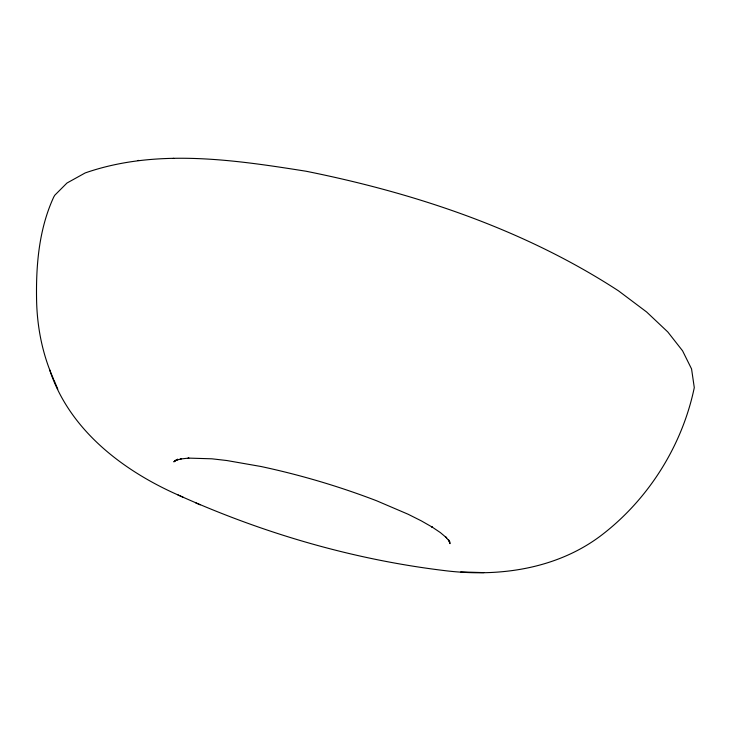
<?xml version="1.0" encoding="UTF-8"?>
<svg xmlns="http://www.w3.org/2000/svg" width="731" height="731" viewBox="0 0 731 731"><rect width="100%" height="100%" fill="white"/><g stroke="black" fill="none" stroke-linecap="round" stroke-linejoin="round"><path stroke-width="1.1" d="M177.743 459.214L173.768 461.837L177.679 459.37L176.801 459.909M175.888 460.329L174.965 460.612L181.224 458.876L180.319 459.022L188.909 458.081L188.059 458.09L211.899 458.812L226.784 460.521L260.866 466.479C300.277 474.894 339.038 486.353 376.666 500.79L408.072 514.222L421.23 520.819L432.268 527.124L431.592 526.685L440.318 532.552L446.696 537.915L446.011 537.294M49.507 369.411C69.016 429.499 122.187 470.225 177.916 494.905C262.201 532.99 352.205 559.37 444.101 570.545C499.355 577.508 558.712 568.892 603.495 533.657C649.466 497.747 682.434 444.75 694.286 387.613L691.563 368.936L682.562 350.798L667.805 331.965L646.633 311.991L618.563 290.892C524.337 229.488 415.756 193.276 306.079 171.237C233.582 159.742 156.233 148.192 85.189 172.936L66.969 183.033L54.779 195.241L53.738 197.032C39.145 228.62 36.002 264.202 36.559 298.623C36.925 326.181 42.224 353.831 53.527 379.051M138.068 160.482L138.817 160.436M173.174 158.417L173.85 158.38M460.749 571.916L483.758 572.62M177.916 494.905L183.189 497.272M195.698 502.846L200.148 504.847M445.407 536.572L450.004 542.064M449.382 541.324L448.395 539.542L450.031 543.645L449.675 542.63M53.984 380.065L57.795 389.212"/></g></svg>
